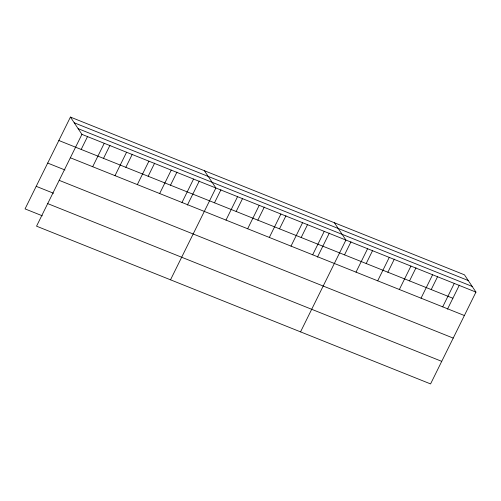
<?xml version="1.0" encoding="UTF-8"?>
<svg xmlns="http://www.w3.org/2000/svg" width="501" height="501" viewBox="0 0 501 501"><rect width="100%" height="100%" fill="white"/><g stroke="black" fill="none" stroke-linecap="round" stroke-linejoin="round"><path stroke-width="0.75" d="M70.428 117.077L81.92 134.362L36.542 226.176L430.572 383.923L475.95 292.108L464.458 274.824L70.428 117.077L25.05 208.892L42.334 215.812M81.181 149.436L87.65 136.347M92.679 166.72L104.252 143.299M103.513 158.372L109.976 145.29M115.005 175.657L126.578 152.241M125.839 167.315L132.308 154.227M137.33 184.593L148.91 161.178M148.164 176.252L154.634 163.163M159.662 193.536L171.236 170.115M170.497 185.195L176.959 172.106M181.988 202.473L193.561 179.057M187.412 205.072L199.292 181.043M170.515 279.808L215.893 187.994L204.395 170.709M214.497 202.805L220.96 189.722M225.989 220.089L237.562 196.668M236.165 211.485L242.634 198.396M247.663 228.763L259.236 205.347M257.84 220.158L264.303 207.07M269.331 237.443L280.904 214.021M279.508 228.838L285.977 215.749M291.006 246.116L302.579 222.701M301.182 237.512L307.645 224.423M312.674 254.796L324.247 231.374M317.446 257.132L329.32 233.103M300.544 331.862L345.922 240.048L334.424 222.77M344.525 254.865L350.994 241.776M356.017 272.143L367.59 248.728M366.193 263.539L372.663 250.45M377.691 280.823L389.264 257.401M387.868 272.218L394.337 259.13M399.36 289.497L410.933 266.081M409.536 280.892L416.005 267.803M421.034 298.17L432.607 274.755M431.211 289.565L437.68 276.483M442.702 306.85L454.275 283.428M447.474 309.186L459.348 285.157M74.223 122.783L468.247 280.529M78.131 128.657L472.155 286.403M81.92 134.362L475.95 292.108M58.855 140.499L452.879 298.245M70.347 157.777L464.377 315.524M47.695 163.069L64.986 169.989M59.193 180.347L453.223 338.094M36.204 186.322L53.494 193.242M47.701 203.606L441.725 361.353"/></g></svg>
